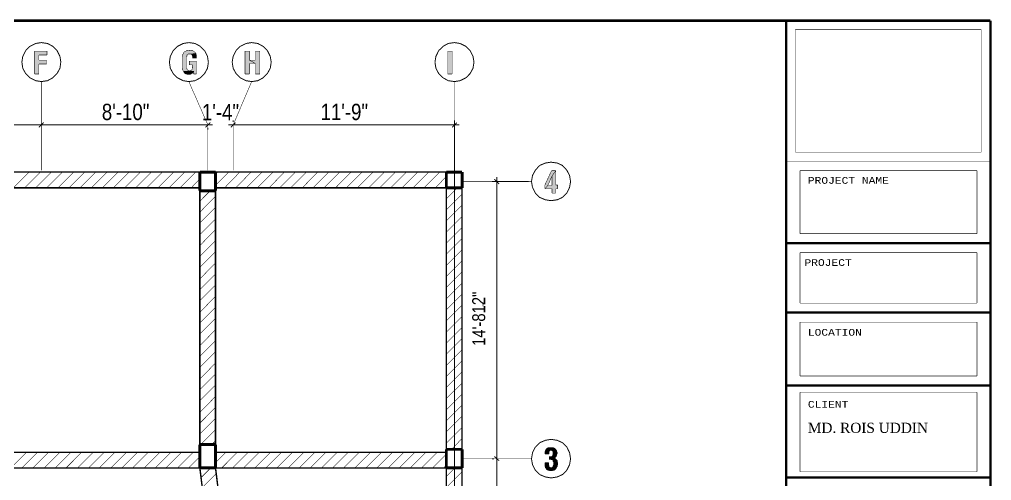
# Model space of a CAD drawing. Header units: millimetres. Extents: x 5 to 350, y 3 to 213.
# Drawn here: x 177.5 to 350.5, y 130.8 to 212.7 of the extents above; entities that cross this region are included whole.
import ezdxf

# ---------------------------------------------------------------- set-up
doc = ezdxf.new("R2010")
doc.units = ezdxf.units.MM
for name, color, linetype in [('H', 251, 'Continuous'), ('P', 255, 'Continuous'), ('T', 255, 'Continuous')]:
    doc.layers.add(name, color=color, linetype=linetype)
doc.styles.get("Standard").update_dxf_attribs({"font": 'arial.ttf'})

msp = doc.modelspace()

# ---------------------------------------------------------------- hatches: boundary and pattern name
at = {"layer": 'H', "linetype": 'Continuous'}
for points in [[(180.252, 203.024), (180.252, 207.098), (182.457, 207.098), (182.457, 206.41), (181.01, 206.41), (181.01, 205.493), (182.368, 205.493), (182.368, 204.805), (181.01, 204.805), (181.01, 203.024), (180.252, 203.024)], [(206.675, 203.535), (206.675, 203.623), (206.587, 203.712), (206.587, 203.958), (206.498, 204.047), (206.498, 206.163), (206.587, 206.34), (206.587, 206.498), (206.675, 206.587), (206.675, 206.675), (206.763, 206.763), (206.763, 206.834), (206.922, 207.01), (207.01, 207.01), (207.098, 207.098), (207.186, 207.098), (207.257, 207.186), (207.61, 207.186), (207.768, 207.257), (207.945, 207.186), (208.368, 207.186), (208.456, 207.098), (208.527, 207.098), (208.703, 206.922), (208.792, 206.922), (208.792, 206.834), (208.95, 206.675), (207.857, 206.587), (207.522, 206.587), (207.345, 206.41), (207.345, 206.163), (207.257, 206.163), (207.257, 204.047), (207.345, 203.958), (207.345, 203.87), (207.433, 203.8), (207.433, 203.712), (207.522, 203.623), (207.768, 203.623), (207.768, 203.535), (206.675, 203.535)], [(208.368, 205.828), (208.368, 206.163), (208.28, 206.252), (208.28, 206.41), (208.192, 206.41), (208.192, 206.498), (208.104, 206.587), (207.857, 206.587), (208.95, 206.675), (208.95, 206.498), (209.038, 206.41), (209.038, 205.828), (208.368, 205.828)], [(217.682, 203.024), (217.682, 207.098), (218.44, 207.098), (218.44, 205.493), (219.534, 204.893), (218.44, 204.893), (218.44, 203.024), (217.682, 203.024)], [(219.534, 203.024), (219.534, 204.893), (218.44, 205.493), (219.534, 205.493), (219.534, 207.098), (220.31, 207.098), (220.31, 203.024), (219.534, 203.024)], [(253.753, 203.024), (253.753, 207.098), (254.512, 207.098), (254.512, 203.024), (253.753, 203.024)], [(208.527, 203.024), (208.527, 203.535), (207.768, 203.535), (207.857, 203.623), (208.104, 203.623), (208.192, 203.712), (208.192, 203.8), (208.28, 203.87), (208.28, 204.135), (208.368, 204.223), (208.368, 204.646), (207.768, 204.646), (207.768, 205.317), (209.038, 205.317), (209.038, 203.024), (208.527, 203.024)], [(207.433, 202.953), (207.257, 203.024), (207.098, 203.024), (206.922, 203.2), (206.834, 203.2), (206.834, 203.288), (206.763, 203.376), (206.763, 203.447), (206.675, 203.535), (208.527, 203.535), (208.456, 203.376), (208.368, 203.288), (208.368, 203.2), (208.28, 203.112), (208.192, 203.112), (208.104, 203.024), (208.033, 203.024), (207.945, 202.953), (207.433, 202.953)], [(271.022, 182.633), (271.022, 183.303), (272.203, 185.843), (272.962, 185.843), (272.292, 184.908), (271.533, 183.215), (271.022, 182.633)], [(272.292, 181.857), (272.292, 182.633), (271.022, 182.633), (271.533, 183.215), (272.292, 183.215), (272.292, 184.908), (272.962, 185.843), (272.962, 183.303), (273.297, 183.303), (273.297, 182.633), (272.962, 182.633), (272.962, 181.857), (272.292, 181.857)], [(271.78, 134.532), (271.78, 135.043), (272.203, 135.043), (272.38, 135.22), (272.38, 135.29), (272.45, 135.378), (272.45, 135.89), (272.38, 135.978), (272.38, 136.066), (272.292, 136.066), (272.203, 136.137), (271.11, 136.137), (271.18, 136.225), (271.18, 136.313), (271.445, 136.56), (271.533, 136.56), (271.604, 136.648), (272.538, 136.648), (272.627, 136.56), (272.715, 136.56), (273.05, 136.225), (273.05, 136.137), (273.138, 136.066), (273.138, 135.89), (273.226, 135.802), (273.226, 135.555), (273.138, 135.378), (273.138, 135.22), (273.05, 135.132), (273.05, 135.043), (272.962, 134.955), (272.962, 134.867), (272.874, 134.867), (272.803, 134.796), (273.05, 134.532), (271.78, 134.532)], [(271.022, 135.467), (271.022, 135.89), (271.11, 135.978), (271.11, 136.137), (271.956, 136.137), (271.868, 136.066), (271.868, 135.978), (271.78, 135.978), (271.78, 135.467), (271.022, 135.467)], [(271.868, 132.503), (271.78, 132.592), (271.533, 132.592), (271.445, 132.68), (271.357, 132.68), (271.268, 132.75), (271.268, 132.838), (271.11, 133.015), (271.11, 133.174), (271.022, 133.262), (271.022, 133.95), (271.692, 133.95), (271.692, 133.526), (271.78, 133.438), (271.78, 133.262), (271.956, 133.103), (273.138, 133.103), (273.05, 133.015), (273.05, 132.927), (272.874, 132.75), (272.874, 132.68), (272.803, 132.68), (272.715, 132.592), (272.45, 132.592), (272.38, 132.503), (271.868, 132.503)], [(272.292, 133.103), (272.45, 133.262), (272.45, 133.438), (272.538, 133.526), (272.538, 134.108), (272.45, 134.197), (272.45, 134.373), (272.38, 134.373), (272.38, 134.444), (272.203, 134.444), (272.027, 134.532), (273.05, 134.532), (273.226, 134.373), (273.226, 134.108), (273.297, 134.02), (273.297, 133.597), (273.226, 133.438), (273.226, 133.262), (273.138, 133.174), (273.138, 133.103), (272.292, 133.103)]]:
    msp.add_hatch(color=256, dxfattribs=at).paths.add_polyline_path(points)

# ---------------------------------------------------------------- linework, layer by layer
at = {"layer": 'P'}
for points, const_width in [([(5.256, 212.513), (350.273, 212.513)], 0.423), ([(5.256, 212.513), (350.273, 212.513)], 0.423), ([(313.937, 3.14), (313.937, 212.513)], 0.423), ([(313.937, 212.513), (350.273, 212.513)], 0.423), ([(313.937, 3.14), (313.937, 212.513)], 0.423), ([(313.937, 212.513), (350.273, 212.513)], 0.423), ([(350.273, 212.513), (350.273, 3.14)], 0.423), ([(350.273, 212.513), (350.273, 3.14)], 0.423), ([(350.273, 212.513), (350.273, 3.14)], 0.423), ([(350.273, 212.513), (350.273, 3.14)], 0.423), ([(313.937, 187.537), (313.937, 212.513)], 0.085), ([(313.937, 212.513), (350.273, 212.513)], 0.085), ([(313.937, 187.537), (313.937, 212.513)], 0.085), ([(313.937, 212.513), (350.273, 212.513)], 0.085), ([(313.937, 187.537), (313.937, 212.513)], 0.085), ([(313.937, 212.513), (350.273, 212.513)], 0.085), ([(313.937, 187.537), (313.937, 212.513)], 0.085), ([(313.937, 212.513), (350.273, 212.513)], 0.085), ([(350.273, 212.513), (350.273, 187.537)], 0.085), ([(350.273, 212.513), (350.273, 187.537)], 0.085), ([(350.273, 212.513), (350.273, 187.537)], 0.085), ([(350.273, 212.513), (350.273, 187.537)], 0.085), ([(315.56, 189.142), (315.56, 210.908)], 0.085), ([(315.56, 210.908), (348.65, 210.908)], 0.085), ([(348.65, 210.908), (348.65, 189.142)], 0.085), ([(179.405, 207.945), (178.647, 207.186)], 0.169), ([(180.428, 208.456), (179.405, 207.945)], 0.169), ([(181.434, 208.615), (180.428, 208.456)], 0.169), ([(182.545, 208.456), (181.434, 208.615)], 0.169), ([(183.48, 207.945), (182.545, 208.456)], 0.169), ([(184.238, 207.186), (183.48, 207.945)], 0.169), ([(205.652, 207.945), (204.893, 207.186)], 0.169), ([(206.675, 208.456), (205.652, 207.945)], 0.169), ([(207.68, 208.615), (206.675, 208.456)], 0.169), ([(208.792, 208.456), (207.68, 208.615)], 0.169), ([(209.726, 207.945), (208.792, 208.456)], 0.169), ([(210.485, 207.186), (209.726, 207.945)], 0.169), ([(216.835, 207.945), (216.076, 207.186)], 0.169), ([(217.84, 208.456), (216.835, 207.945)], 0.169), ([(218.863, 208.615), (217.84, 208.456)], 0.169), ([(219.957, 208.456), (218.863, 208.615)], 0.169), ([(220.892, 207.945), (219.957, 208.456)], 0.169), ([(221.65, 207.186), (220.892, 207.945)], 0.169), ([(252.906, 207.945), (252.13, 207.186)], 0.169), ([(253.824, 208.456), (252.906, 207.945)], 0.169), ([(254.935, 208.615), (253.824, 208.456)], 0.169), ([(255.94, 208.456), (254.935, 208.615)], 0.169), ([(256.963, 207.945), (255.94, 208.456)], 0.169), ([(257.722, 207.186), (256.963, 207.945)], 0.169), ([(178.135, 206.163), (177.976, 205.14)], 0.169), ([(178.647, 207.186), (178.135, 206.163)], 0.169), ([(182.457, 207.098), (180.252, 207.098)], 0.085), ([(180.252, 207.098), (180.252, 203.024)], 0.085), ([(181.01, 205.493), (181.01, 206.41)], 0.085), ([(181.01, 206.41), (182.457, 206.41)], 0.085), ([(182.457, 206.41), (182.457, 207.098)], 0.085), ([(184.75, 206.163), (184.238, 207.186)], 0.169), ([(184.908, 205.14), (184.75, 206.163)], 0.169), ([(204.382, 206.163), (204.223, 205.14)], 0.169), ([(204.893, 207.186), (204.382, 206.163)], 0.169), ([(206.587, 206.34), (206.498, 206.163)], 0.085), ([(206.498, 206.163), (206.498, 206.075)], 0.085), ([(206.498, 206.075), (206.498, 205.987)], 0.085), ([(206.498, 205.987), (206.498, 205.916)], 0.085), ([(206.498, 205.916), (206.498, 205.828)], 0.085), ([(206.498, 205.828), (206.498, 205.74)], 0.085), ([(206.675, 206.587), (206.587, 206.498)], 0.085), ([(206.587, 206.498), (206.587, 206.41)], 0.085), ([(206.587, 206.41), (206.587, 206.34)], 0.085), ([(206.763, 206.763), (206.675, 206.675)], 0.085), ([(206.675, 206.675), (206.675, 206.587)], 0.085), ([(206.834, 206.922), (206.763, 206.834)], 0.085), ([(206.763, 206.834), (206.763, 206.763)], 0.085), ([(206.922, 207.01), (206.834, 206.922)], 0.085), ([(207.01, 207.01), (206.922, 207.01)], 0.085), ([(207.098, 207.098), (207.01, 207.01)], 0.085), ([(207.186, 207.098), (207.098, 207.098)], 0.085), ([(207.257, 207.186), (207.186, 207.098)], 0.085), ([(207.345, 207.186), (207.257, 207.186)], 0.085), ([(207.257, 206.075), (207.257, 206.163)], 0.085), ([(207.257, 206.163), (207.345, 206.163)], 0.085), ([(207.257, 205.916), (207.257, 206.075)], 0.085), ([(207.257, 205.828), (207.257, 205.916)], 0.085), ([(207.257, 205.74), (207.257, 205.828)], 0.085), ([(207.433, 207.186), (207.345, 207.186)], 0.085), ([(207.345, 206.41), (207.433, 206.498)], 0.085), ([(207.345, 206.34), (207.345, 206.41)], 0.085), ([(207.345, 206.252), (207.345, 206.34)], 0.085), ([(207.345, 206.163), (207.345, 206.252)], 0.085), ([(207.522, 207.186), (207.433, 207.186)], 0.085), ([(207.433, 206.498), (207.522, 206.587)], 0.085), ([(207.61, 207.186), (207.522, 207.186)], 0.085), ([(207.522, 206.587), (207.61, 206.587)], 0.085), ([(207.768, 207.257), (207.61, 207.186)], 0.085), ([(207.61, 206.587), (207.68, 206.587)], 0.085), ([(207.68, 206.587), (207.857, 206.587)], 0.085), ([(207.945, 207.186), (207.768, 207.257)], 0.085), ([(208.95, 206.675), (207.857, 206.587)], 0.085), ([(207.857, 206.587), (208.95, 206.675)], 0.085), ([(207.857, 206.587), (207.945, 206.587)], 0.085), ([(208.033, 207.186), (207.945, 207.186)], 0.085), ([(207.945, 206.587), (208.104, 206.587)], 0.085), ([(208.192, 207.186), (208.033, 207.186)], 0.085), ([(208.104, 206.587), (208.192, 206.498)], 0.085), ([(208.28, 207.186), (208.192, 207.186)], 0.085), ([(208.192, 206.498), (208.192, 206.41)], 0.085), ([(208.192, 206.41), (208.28, 206.41)], 0.085), ([(208.368, 207.186), (208.28, 207.186)], 0.085), ([(208.28, 206.41), (208.28, 206.34)], 0.085), ([(208.28, 206.34), (208.28, 206.252)], 0.085), ([(208.28, 206.252), (208.368, 206.163)], 0.085), ([(208.456, 207.098), (208.368, 207.186)], 0.085), ([(208.368, 206.163), (208.368, 205.987)], 0.085), ([(208.368, 205.987), (208.368, 205.916)], 0.085), ([(208.368, 205.916), (208.368, 205.828)], 0.085), ([(208.368, 205.828), (209.038, 205.828)], 0.085), ([(208.527, 207.098), (208.456, 207.098)], 0.085), ([(208.615, 207.01), (208.527, 207.098)], 0.085), ([(208.703, 206.922), (208.615, 207.01)], 0.085), ([(208.792, 206.922), (208.703, 206.922)], 0.085), ([(208.792, 206.834), (208.792, 206.922)], 0.085), ([(208.88, 206.763), (208.792, 206.834)], 0.085), ([(208.95, 206.675), (208.88, 206.763)], 0.085), ([(208.95, 206.587), (208.95, 206.675)], 0.085), ([(208.95, 206.498), (208.95, 206.587)], 0.085), ([(209.038, 206.41), (208.95, 206.498)], 0.085), ([(209.038, 206.34), (209.038, 206.41)], 0.085), ([(209.038, 206.163), (209.038, 206.34)], 0.085), ([(209.038, 206.075), (209.038, 206.163)], 0.085), ([(209.038, 205.916), (209.038, 206.075)], 0.085), ([(209.038, 205.828), (209.038, 205.916)], 0.085), ([(210.996, 206.163), (210.485, 207.186)], 0.169), ([(211.155, 205.14), (210.996, 206.163)], 0.169), ([(215.565, 206.163), (215.388, 205.14)], 0.169), ([(216.076, 207.186), (215.565, 206.163)], 0.169), ([(218.44, 207.098), (217.682, 207.098)], 0.085), ([(217.682, 207.098), (217.682, 203.024)], 0.085), ([(218.44, 205.493), (218.44, 207.098)], 0.085), ([(220.31, 207.098), (219.534, 207.098)], 0.085), ([(219.534, 207.098), (219.534, 205.493)], 0.085), ([(220.31, 203.024), (220.31, 207.098)], 0.085), ([(222.162, 206.163), (221.65, 207.186)], 0.169), ([(222.338, 205.14), (222.162, 206.163)], 0.169), ([(251.636, 206.163), (251.46, 205.14)], 0.169), ([(252.13, 207.186), (251.636, 206.163)], 0.169), ([(253.753, 203.024), (253.753, 207.098)], 0.085), ([(253.753, 207.098), (254.512, 207.098)], 0.085), ([(254.512, 207.098), (254.512, 203.024)], 0.085), ([(258.233, 206.163), (257.722, 207.186)], 0.169), ([(258.41, 205.14), (258.233, 206.163)], 0.169), ([(177.976, 205.14), (178.135, 204.047)], 0.169), ([(178.135, 204.047), (178.647, 203.112)], 0.169), ([(182.368, 205.493), (181.01, 205.493)], 0.085), ([(181.01, 203.024), (181.01, 204.805)], 0.085), ([(181.01, 204.805), (182.368, 204.805)], 0.085), ([(182.368, 204.805), (182.368, 205.493)], 0.085), ([(184.238, 203.112), (184.75, 204.047)], 0.169), ([(184.75, 204.047), (184.908, 205.14)], 0.169), ([(184.908, 205.14), (184.908, 205.14)], 0.169), ([(204.223, 205.14), (204.382, 204.047)], 0.169), ([(204.382, 204.047), (204.893, 203.112)], 0.169), ([(206.498, 205.74), (206.498, 205.564)], 0.085), ([(206.498, 205.564), (206.498, 205.493)], 0.085), ([(206.498, 205.493), (206.498, 205.317)], 0.085), ([(206.498, 205.317), (206.498, 205.228)], 0.085), ([(206.498, 205.228), (206.498, 205.07)], 0.085), ([(206.498, 205.07), (206.498, 204.893)], 0.085), ([(206.498, 204.893), (206.498, 204.805)], 0.085), ([(206.498, 204.805), (206.498, 204.646)], 0.085), ([(206.498, 204.646), (206.498, 204.558)], 0.085), ([(206.498, 204.558), (206.498, 204.382)], 0.085), ([(206.498, 204.382), (206.498, 204.294)], 0.085), ([(206.498, 204.294), (206.498, 204.223)], 0.085), ([(206.498, 204.223), (206.498, 204.047)], 0.085), ([(206.498, 204.047), (206.587, 203.958)], 0.085), ([(207.257, 205.564), (207.257, 205.74)], 0.085), ([(207.257, 205.493), (207.257, 205.564)], 0.085), ([(207.257, 205.317), (207.257, 205.493)], 0.085), ([(207.257, 205.14), (207.257, 205.317)], 0.085), ([(207.257, 205.07), (207.257, 205.14)], 0.085), ([(207.257, 204.893), (207.257, 205.07)], 0.085), ([(207.257, 204.717), (207.257, 204.893)], 0.085), ([(207.257, 204.558), (207.257, 204.717)], 0.085), ([(207.257, 204.47), (207.257, 204.558)], 0.085), ([(207.257, 204.382), (207.257, 204.47)], 0.085), ([(207.257, 204.223), (207.257, 204.382)], 0.085), ([(207.257, 204.135), (207.257, 204.223)], 0.085), ([(207.257, 204.047), (207.257, 204.135)], 0.085), ([(207.345, 203.958), (207.257, 204.047)], 0.085), ([(209.038, 205.317), (207.768, 205.317)], 0.085), ([(207.768, 205.317), (207.768, 204.646)], 0.085), ([(207.768, 204.646), (208.368, 204.646)], 0.085), ([(208.368, 204.223), (208.28, 204.135)], 0.085), ([(208.28, 204.135), (208.28, 204.047)], 0.085), ([(208.28, 204.047), (208.28, 203.958)], 0.085), ([(208.368, 204.646), (208.368, 204.47)], 0.085), ([(208.368, 204.47), (208.368, 204.382)], 0.085), ([(208.368, 204.382), (208.368, 204.223)], 0.085), ([(209.038, 203.024), (209.038, 205.317)], 0.085), ([(210.485, 203.112), (210.996, 204.047)], 0.169), ([(210.996, 204.047), (211.155, 205.14)], 0.169), ([(211.155, 205.14), (211.155, 205.14)], 0.169), ([(215.388, 205.14), (215.565, 204.047)], 0.169), ([(215.565, 204.047), (216.076, 203.112)], 0.169), ([(219.534, 205.493), (218.44, 205.493)], 0.085), ([(218.44, 205.493), (219.534, 204.893)], 0.085), ([(219.534, 204.893), (218.44, 205.493)], 0.085), ([(218.44, 203.024), (218.44, 204.893)], 0.085), ([(218.44, 204.893), (219.534, 204.893)], 0.085), ([(219.534, 204.893), (219.534, 203.024)], 0.085), ([(221.65, 203.112), (222.162, 204.047)], 0.169), ([(222.162, 204.047), (222.338, 205.14)], 0.169), ([(222.338, 205.14), (222.338, 205.14)], 0.169), ([(251.46, 205.14), (251.636, 204.047)], 0.169), ([(251.636, 204.047), (252.13, 203.112)], 0.169), ([(257.722, 203.112), (258.233, 204.047)], 0.169), ([(258.233, 204.047), (258.41, 205.14)], 0.169), ([(258.41, 205.14), (258.41, 205.14)], 0.169), ([(178.647, 203.112), (179.405, 202.353)], 0.169), ([(179.405, 202.353), (180.428, 201.842)], 0.169), ([(180.252, 203.024), (181.01, 203.024)], 0.085), ([(182.545, 201.842), (183.48, 202.353)], 0.169), ([(183.48, 202.353), (184.238, 203.112)], 0.169), ([(204.893, 203.112), (205.652, 202.353)], 0.169), ([(205.652, 202.353), (206.675, 201.842)], 0.169), ([(206.587, 203.958), (206.587, 203.87)], 0.085), ([(206.587, 203.87), (206.587, 203.8)], 0.085), ([(206.587, 203.8), (206.587, 203.712)], 0.085), ([(206.587, 203.712), (206.675, 203.623)], 0.085), ([(206.675, 203.623), (206.675, 203.535)], 0.085), ([(206.675, 203.535), (206.763, 203.447)], 0.085), ([(208.527, 203.535), (206.675, 203.535)], 0.085), ([(207.768, 203.535), (206.675, 203.535)], 0.085), ([(206.675, 203.535), (208.527, 203.535)], 0.085), ([(206.675, 203.535), (207.768, 203.535)], 0.085), ([(206.763, 203.447), (206.763, 203.376)], 0.085), ([(206.763, 203.376), (206.834, 203.288)], 0.085), ([(206.834, 203.288), (206.834, 203.2)], 0.085), ([(206.834, 203.2), (206.922, 203.2)], 0.085), ([(206.922, 203.2), (207.01, 203.112)], 0.085), ([(207.01, 203.112), (207.098, 203.024)], 0.085), ([(207.098, 203.024), (207.186, 203.024)], 0.085), ([(207.186, 203.024), (207.257, 203.024)], 0.085), ([(207.257, 203.024), (207.433, 202.953)], 0.085), ([(207.345, 203.87), (207.345, 203.958)], 0.085), ([(207.433, 203.8), (207.345, 203.87)], 0.085), ([(207.433, 203.712), (207.433, 203.8)], 0.085), ([(207.522, 203.623), (207.433, 203.712)], 0.085), ([(207.433, 202.953), (207.522, 202.953)], 0.085), ([(207.61, 203.623), (207.522, 203.623)], 0.085), ([(207.522, 202.953), (207.61, 202.953)], 0.085), ([(207.768, 203.623), (207.61, 203.623)], 0.085), ([(207.61, 202.953), (207.68, 202.953)], 0.085), ([(207.68, 202.953), (207.768, 202.953)], 0.085), ([(207.857, 203.623), (207.768, 203.535)], 0.085), ([(207.768, 203.535), (207.768, 203.623)], 0.085), ([(207.768, 202.953), (207.945, 202.953)], 0.085), ([(208.033, 203.623), (207.857, 203.623)], 0.085), ([(207.945, 202.953), (208.033, 203.024)], 0.085), ([(208.104, 203.623), (208.033, 203.623)], 0.085), ([(208.033, 203.024), (208.104, 203.024)], 0.085), ([(208.192, 203.712), (208.104, 203.623)], 0.085), ([(208.104, 203.024), (208.192, 203.112)], 0.085), ([(208.28, 203.87), (208.192, 203.8)], 0.085), ([(208.192, 203.8), (208.192, 203.712)], 0.085), ([(208.192, 203.112), (208.28, 203.112)], 0.085), ([(208.28, 203.958), (208.28, 203.87)], 0.085), ([(208.28, 203.112), (208.368, 203.2)], 0.085), ([(208.368, 203.288), (208.456, 203.376)], 0.085), ([(208.368, 203.2), (208.368, 203.288)], 0.085), ([(208.456, 203.376), (208.527, 203.535)], 0.085), ([(208.527, 203.535), (208.527, 203.024)], 0.085), ([(208.527, 203.024), (209.038, 203.024)], 0.085), ([(208.792, 201.842), (209.726, 202.353)], 0.169), ([(209.726, 202.353), (210.485, 203.112)], 0.169), ([(216.076, 203.112), (216.835, 202.353)], 0.169), ([(216.835, 202.353), (217.84, 201.842)], 0.169), ([(217.682, 203.024), (218.44, 203.024)], 0.085), ([(219.534, 203.024), (220.31, 203.024)], 0.085), ([(219.957, 201.842), (220.892, 202.353)], 0.169), ([(220.892, 202.353), (221.65, 203.112)], 0.169), ([(252.13, 203.112), (252.906, 202.353)], 0.169), ([(252.906, 202.353), (253.824, 201.842)], 0.169), ([(254.512, 203.024), (253.753, 203.024)], 0.085), ([(253.753, 203.024), (253.753, 203.024)], 0.085), ([(255.94, 201.842), (256.963, 202.353)], 0.169), ([(256.963, 202.353), (257.722, 203.112)], 0.169), ([(180.428, 201.842), (181.434, 201.683)], 0.169), ([(181.434, 201.683), (182.545, 201.842)], 0.169), ([(181.434, 201.083), (181.434, 193.128)], 0.169), ([(181.434, 201.083), (181.434, 193.128)], 0.169), ([(181.434, 185.932), (181.434, 201.683)], 0.085), ([(206.675, 201.842), (207.68, 201.683)], 0.169), ([(207.68, 201.683), (208.792, 201.842)], 0.169), ([(211.067, 193.975), (207.68, 201.683)], 0.085), ([(215.565, 193.975), (218.863, 201.683)], 0.085), ([(217.84, 201.842), (218.863, 201.683)], 0.169), ([(218.863, 201.683), (219.957, 201.842)], 0.169), ([(253.824, 201.842), (254.935, 201.683)], 0.169), ([(254.935, 201.683), (255.94, 201.842)], 0.169), ([(254.935, 185.932), (254.935, 201.683)], 0.085), ([(165.012, 193.975), (182.28, 193.975)], 0.169), ([(180.587, 193.975), (211.914, 193.975)], 0.169), ([(181.01, 193.552), (181.857, 194.398)], 0.169), ([(181.857, 194.398), (181.01, 193.552)], 0.169), ([(211.067, 193.975), (210.22, 193.975)], 0.169), ([(210.644, 193.552), (211.49, 194.398)], 0.169), ([(210.644, 193.552), (211.49, 194.398)], 0.169), ([(211.067, 185.932), (211.067, 193.975)], 0.085), ([(214.718, 193.975), (255.782, 193.975)], 0.169), ([(215.988, 194.398), (215.142, 193.552)], 0.169), ([(215.988, 194.398), (215.142, 193.552)], 0.169), ([(215.565, 194.486), (215.565, 194.822)], 0.169), ([(215.565, 194.486), (215.565, 194.822)], 0.169), ([(215.565, 193.975), (216.412, 193.975)], 0.169), ([(215.565, 185.932), (215.565, 193.975)], 0.085), ([(254.512, 193.552), (255.358, 194.398)], 0.169), ([(254.935, 50.8), (254.935, 194.822)], 0.169), ([(211.067, 193.463), (211.067, 193.128)], 0.169), ([(211.067, 193.463), (211.067, 193.128)], 0.169), ([(348.65, 189.142), (315.56, 189.142)], 0.085), ([(348.65, 189.142), (348.65, 189.142)], 0.085), ([(270.087, 186.778), (269.328, 185.932)], 0.169), ([(271.11, 187.202), (270.087, 186.778)], 0.169), ([(272.115, 187.36), (271.11, 187.202)], 0.169), ([(273.226, 187.202), (272.115, 187.36)], 0.169), ([(274.144, 186.778), (273.226, 187.202)], 0.169), ([(274.92, 185.932), (274.144, 186.778)], 0.169), ([(350.273, 187.537), (313.937, 187.537)], 0.085), ([(350.273, 187.537), (313.937, 187.537)], 0.085), ([(350.273, 187.537), (313.937, 187.537)], 0.085), ([(347.892, 187.537), (316.406, 187.537)], 0.085), ([(167.217, 185.596), (209.638, 185.596)], 0.254), ([(176.442, 182.792), (179.246, 185.596)], 0.085), ([(178.47, 182.792), (181.275, 185.596)], 0.085), ([(180.428, 182.792), (183.215, 185.596)], 0.085), ([(182.368, 182.792), (185.173, 185.596)], 0.085), ([(184.397, 182.792), (187.202, 185.596)], 0.085), ([(186.355, 182.792), (189.142, 185.596)], 0.085), ([(188.295, 182.792), (191.1, 185.596)], 0.085), ([(190.324, 182.792), (193.128, 185.596)], 0.085), ([(192.282, 182.792), (195.068, 185.596)], 0.085), ([(194.222, 182.792), (197.026, 185.596)], 0.085), ([(196.25, 182.792), (199.055, 185.596)], 0.085), ([(198.208, 182.792), (200.995, 185.596)], 0.085), ([(200.148, 182.792), (202.953, 185.596)], 0.085), ([(202.177, 182.792), (204.982, 185.596)], 0.085), ([(204.135, 182.792), (206.922, 185.596)], 0.085), ([(206.075, 182.792), (208.88, 185.596)], 0.085), ([(209.638, 185.596), (212.425, 185.596)], 0.508), ([(209.638, 182.28), (209.638, 185.596)], 0.508), ([(209.638, 185.596), (209.638, 185.596)], 0.508), ([(212.425, 185.596), (212.425, 182.28)], 0.508), ([(212.425, 185.596), (253.488, 185.596)], 0.254), ([(212.425, 185.244), (212.848, 185.596)], 0.085), ([(212.425, 183.215), (214.806, 185.596)], 0.085), ([(214.03, 182.792), (216.747, 185.596)], 0.085), ([(215.988, 182.792), (218.775, 185.596)], 0.085), ([(217.928, 182.792), (220.733, 185.596)], 0.085), ([(219.886, 182.792), (222.673, 185.596)], 0.085), ([(221.915, 182.792), (224.702, 185.596)], 0.085), ([(223.855, 182.792), (226.66, 185.596)], 0.085), ([(225.813, 182.792), (228.6, 185.596)], 0.085), ([(227.842, 182.792), (230.628, 185.596)], 0.085), ([(229.782, 182.792), (232.586, 185.596)], 0.085), ([(231.74, 182.792), (234.527, 185.596)], 0.085), ([(233.768, 182.792), (236.555, 185.596)], 0.085), ([(235.708, 182.792), (238.513, 185.596)], 0.085), ([(237.666, 182.792), (240.453, 185.596)], 0.085), ([(239.695, 182.792), (242.482, 185.596)], 0.085), ([(241.635, 182.792), (244.44, 185.596)], 0.085), ([(243.593, 182.792), (246.38, 185.596)], 0.085), ([(245.622, 182.792), (248.408, 185.596)], 0.085), ([(247.562, 182.792), (250.366, 185.596)], 0.085), ([(249.52, 182.792), (252.307, 185.596)], 0.085), ([(253.488, 185.596), (256.293, 185.596)], 0.508), ([(253.488, 182.792), (253.488, 185.596)], 0.508), ([(253.488, 185.596), (253.488, 185.596)], 0.508), ([(256.293, 185.596), (256.293, 182.792)], 0.508), ([(268.817, 184.997), (268.64, 183.903)], 0.169), ([(269.328, 185.932), (268.817, 184.997)], 0.169), ([(272.203, 185.843), (271.022, 183.303)], 0.085), ([(272.962, 185.843), (272.203, 185.843)], 0.085), ([(272.292, 184.908), (272.962, 185.843)], 0.085), ([(272.962, 185.843), (272.292, 184.908)], 0.085), ([(272.962, 183.303), (272.962, 185.843)], 0.085), ([(275.414, 184.997), (274.92, 185.932)], 0.169), ([(275.59, 183.903), (275.414, 184.997)], 0.169), ([(313.937, 3.14), (313.937, 185.085)], 0.085), ([(313.937, 3.14), (313.937, 185.085)], 0.085), ([(316.406, 174.66), (316.406, 185.843)], 0.085), ([(316.406, 174.66), (316.406, 185.843)], 0.085), ([(316.406, 185.843), (347.892, 185.843)], 0.085), ([(347.892, 185.843), (347.892, 174.66)], 0.085), ([(347.892, 185.843), (347.892, 174.66)], 0.085), ([(347.892, 185.843), (347.892, 185.843)], 0.085), ([(350.273, 185.085), (350.273, 3.14)], 0.085), ([(350.273, 185.085), (350.273, 3.14)], 0.085), ([(208.104, 182.792), (209.638, 184.397)], 0.085), ([(251.548, 182.792), (253.488, 184.82)], 0.085), ([(256.293, 183.903), (268.64, 183.903)], 0.085), ([(268.146, 183.903), (261.62, 183.903)], 0.169), ([(262.89, 183.48), (262.043, 184.326)], 0.169), ([(262.467, 133.862), (262.467, 184.75)], 0.169), ([(268.64, 183.903), (268.817, 182.88)], 0.169), ([(271.022, 183.303), (271.022, 182.633)], 0.085), ([(271.533, 183.215), (272.292, 184.908)], 0.085), ([(272.292, 184.908), (272.292, 183.215)], 0.085), ([(273.297, 183.303), (272.962, 183.303)], 0.085), ([(273.297, 182.633), (273.297, 183.303)], 0.085), ([(275.414, 182.88), (275.59, 183.903)], 0.169), ([(275.59, 183.903), (275.59, 183.903)], 0.169), ([(167.217, 182.792), (209.638, 182.792)], 0.254), ([(212.425, 182.28), (209.638, 182.28)], 0.508), ([(209.638, 182.28), (209.638, 137.16)], 0.254), ([(209.638, 180.428), (211.49, 182.28)], 0.085), ([(212.425, 182.792), (253.488, 182.792)], 0.254), ([(212.425, 182.28), (212.425, 137.16)], 0.254), ([(256.293, 182.792), (253.488, 182.792)], 0.508), ([(253.488, 182.792), (253.488, 136.313)], 0.254), ([(253.488, 182.792), (253.488, 182.88)], 0.085), ([(253.488, 180.852), (255.446, 182.792)], 0.085), ([(253.488, 178.894), (256.293, 181.698)], 0.085), ([(256.293, 182.792), (256.293, 136.313)], 0.254), ([(268.817, 182.88), (269.328, 181.857)], 0.169), ([(269.328, 181.857), (270.087, 181.098)], 0.169), ([(271.022, 182.633), (271.533, 183.215)], 0.085), ([(271.533, 183.215), (271.022, 182.633)], 0.085), ([(271.022, 182.633), (272.292, 182.633)], 0.085), ([(272.292, 183.215), (271.533, 183.215)], 0.085), ([(272.292, 182.633), (272.292, 181.857)], 0.085), ([(272.292, 181.857), (272.962, 181.857)], 0.085), ([(272.962, 181.857), (272.962, 182.633)], 0.085), ([(272.962, 182.633), (273.297, 182.633)], 0.085), ([(274.144, 181.098), (274.92, 181.857)], 0.169), ([(274.92, 181.857), (275.414, 182.88)], 0.169), ([(209.638, 178.47), (212.425, 181.275)], 0.085), ([(270.087, 181.098), (271.11, 180.675)], 0.169), ([(271.11, 180.675), (272.115, 180.516)], 0.169), ([(272.115, 180.516), (273.226, 180.675)], 0.169), ([(273.226, 180.675), (274.144, 181.098)], 0.169), ([(209.638, 176.53), (212.425, 179.317)], 0.085), ([(253.488, 176.953), (256.293, 179.74)], 0.085), ([(209.638, 174.502), (212.425, 177.288)], 0.085), ([(253.488, 174.925), (256.293, 177.712)], 0.085), ([(209.638, 172.544), (212.425, 175.348)], 0.085), ([(253.488, 172.967), (256.293, 175.772)], 0.085), ([(347.892, 174.66), (316.406, 174.66)], 0.085), ([(347.892, 174.66), (316.406, 174.66)], 0.085), ([(209.638, 170.603), (212.425, 173.39)], 0.085), ([(253.488, 171.027), (256.293, 173.814)], 0.085), ([(313.937, 172.967), (350.273, 172.967)], 0.423), ([(209.638, 168.663), (212.425, 171.45)], 0.085), ([(253.488, 168.998), (256.293, 171.785)], 0.085), ([(316.406, 162.313), (316.406, 171.274)], 0.085), ([(316.406, 162.313), (316.406, 171.274)], 0.085), ([(347.892, 171.274), (316.406, 171.274)], 0.085), ([(347.892, 171.274), (347.892, 162.313)], 0.085), ([(347.892, 171.274), (347.892, 162.313)], 0.085), ([(253.488, 167.04), (256.293, 169.845)], 0.085), ([(209.638, 166.617), (212.425, 169.422)], 0.085), ([(253.488, 165.1), (256.293, 167.887)], 0.085), ([(209.638, 164.677), (212.425, 167.464)], 0.085), ([(209.638, 162.736), (212.425, 165.523)], 0.085), ([(253.488, 163.072), (256.293, 165.858)], 0.085), ([(209.638, 160.69), (212.425, 163.495)], 0.085), ([(253.488, 161.114), (256.293, 163.918)], 0.085), ([(209.638, 158.75), (212.425, 161.537)], 0.085), ([(253.488, 159.173), (256.293, 161.96)], 0.085), ([(260.015, 161.713), (260.015, 162.472)], 0.169), ([(347.892, 162.313), (316.406, 162.313)], 0.085), ([(347.892, 162.313), (316.406, 162.313)], 0.085), ([(209.638, 156.81), (212.425, 159.597)], 0.085), ([(253.488, 157.145), (256.293, 159.932)], 0.085), ([(313.937, 160.62), (350.273, 160.62)], 0.423), ([(209.638, 154.764), (212.425, 157.568)], 0.085), ([(253.488, 155.187), (256.293, 157.992)], 0.085), ([(316.406, 149.348), (316.406, 158.926)], 0.085), ([(316.406, 158.926), (347.892, 158.926)], 0.085), ([(316.406, 149.348), (316.406, 158.926)], 0.085), ([(347.892, 158.926), (347.892, 149.348)], 0.085), ([(347.892, 158.926), (347.892, 149.348)], 0.085), ([(209.638, 152.823), (212.425, 155.61)], 0.085), ([(253.488, 153.247), (256.293, 156.034)], 0.085), ([(253.488, 151.218), (256.293, 154.005)], 0.085), ([(209.638, 150.883), (212.425, 153.67)], 0.085), ([(209.638, 148.837), (212.425, 151.642)], 0.085), ([(253.488, 149.26), (256.293, 152.065)], 0.085), ([(209.638, 146.897), (212.425, 149.684)], 0.085), ([(253.488, 147.32), (256.293, 150.107)], 0.085), ([(316.406, 149.348), (347.892, 149.348)], 0.085), ([(347.892, 149.348), (316.406, 149.348)], 0.085), ([(209.638, 144.956), (212.425, 147.743)], 0.085), ([(253.488, 145.38), (256.293, 148.078)], 0.085), ([(313.937, 147.655), (350.273, 147.655)], 0.423), ([(209.638, 142.91), (212.425, 145.715)], 0.085), ([(253.488, 143.334), (256.293, 146.138)], 0.085), ([(316.406, 132.327), (316.406, 146.473)], 0.085), ([(316.406, 132.327), (316.406, 146.473)], 0.085), ([(316.406, 146.473), (347.892, 146.473)], 0.085), ([(347.892, 146.473), (347.892, 132.327)], 0.085), ([(347.892, 146.473), (347.892, 132.327)], 0.085), ([(209.638, 140.97), (212.425, 143.757)], 0.085), ([(253.488, 141.393), (256.293, 144.18)], 0.085), ([(209.638, 139.03), (212.425, 141.817)], 0.085), ([(253.488, 139.453), (256.293, 142.24)], 0.085), ([(253.488, 137.407), (256.293, 140.212)], 0.085), ([(209.797, 137.16), (212.425, 139.788)], 0.085), ([(209.638, 137.16), (212.425, 137.16)], 0.508), ([(209.638, 133.015), (209.638, 137.16)], 0.508), ([(209.638, 137.16), (209.638, 137.16)], 0.508), ([(211.755, 137.16), (212.425, 137.83)], 0.085), ([(212.425, 137.16), (212.425, 133.015)], 0.508), ([(254.423, 136.313), (256.293, 138.254)], 0.085), ([(269.328, 136.737), (268.817, 135.714)], 0.169), ([(270.087, 137.495), (269.328, 136.737)], 0.169), ([(271.11, 137.918), (270.087, 137.495)], 0.169), ([(272.115, 138.095), (271.11, 137.918)], 0.169), ([(271.604, 136.648), (271.533, 136.56)], 0.085), ([(271.692, 136.648), (271.604, 136.648)], 0.085), ([(271.868, 136.648), (271.692, 136.648)], 0.085), ([(271.956, 136.648), (271.868, 136.648)], 0.085), ([(272.027, 136.648), (271.956, 136.648)], 0.085), ([(272.115, 136.648), (272.027, 136.648)], 0.085), ([(273.226, 137.918), (272.115, 138.095)], 0.169), ([(272.292, 136.648), (272.115, 136.648)], 0.085), ([(272.38, 136.648), (272.292, 136.648)], 0.085), ([(272.45, 136.648), (272.38, 136.648)], 0.085), ([(272.538, 136.648), (272.45, 136.648)], 0.085), ([(272.627, 136.56), (272.538, 136.648)], 0.085), ([(274.144, 137.495), (273.226, 137.918)], 0.169), ([(274.92, 136.737), (274.144, 137.495)], 0.169), ([(275.414, 135.714), (274.92, 136.737)], 0.169), ([(167.217, 135.802), (209.638, 135.802)], 0.254), ([(176.018, 133.015), (178.823, 135.802)], 0.085), ([(177.976, 133.015), (180.763, 135.802)], 0.085), ([(179.917, 133.015), (182.704, 135.802)], 0.085), ([(181.945, 133.015), (184.75, 135.802)], 0.085), ([(183.903, 133.015), (186.69, 135.802)], 0.085), ([(185.843, 133.015), (188.63, 135.802)], 0.085), ([(187.872, 133.015), (190.676, 135.802)], 0.085), ([(189.83, 133.015), (192.617, 135.802)], 0.085), ([(191.77, 133.015), (194.557, 135.802)], 0.085), ([(193.798, 133.015), (196.603, 135.802)], 0.085), ([(195.756, 133.015), (198.543, 135.802)], 0.085), ([(197.697, 133.015), (200.484, 135.802)], 0.085), ([(199.725, 133.015), (202.53, 135.802)], 0.085), ([(201.683, 133.015), (204.47, 135.802)], 0.085), ([(203.623, 133.015), (206.41, 135.802)], 0.085), ([(205.652, 133.015), (208.456, 135.802)], 0.085), ([(207.61, 133.015), (209.638, 135.043)], 0.085), ([(212.425, 135.802), (253.488, 135.802)], 0.254), ([(212.425, 133.95), (214.295, 135.802)], 0.085), ([(213.536, 133.015), (216.323, 135.802)], 0.085), ([(215.477, 133.015), (218.264, 135.802)], 0.085), ([(217.417, 133.015), (220.222, 135.802)], 0.085), ([(219.463, 133.015), (222.25, 135.802)], 0.085), ([(221.403, 133.015), (224.19, 135.802)], 0.085), ([(223.344, 133.015), (226.148, 135.802)], 0.085), ([(225.39, 133.015), (228.177, 135.802)], 0.085), ([(227.33, 133.015), (230.117, 135.802)], 0.085), ([(229.27, 133.015), (232.075, 135.802)], 0.085), ([(231.316, 133.015), (234.103, 135.802)], 0.085), ([(233.257, 133.015), (236.044, 135.802)], 0.085), ([(235.197, 133.015), (238.002, 135.802)], 0.085), ([(237.243, 133.015), (240.03, 135.802)], 0.085), ([(239.183, 133.015), (241.97, 135.802)], 0.085), ([(241.124, 133.015), (243.928, 135.802)], 0.085), ([(243.17, 133.015), (245.957, 135.802)], 0.085), ([(245.11, 133.015), (247.897, 135.802)], 0.085), ([(247.05, 133.015), (249.855, 135.802)], 0.085), ([(249.096, 133.015), (251.883, 135.802)], 0.085), ([(251.037, 133.015), (253.488, 135.467)], 0.085), ([(253.488, 136.313), (256.293, 136.313)], 0.508), ([(253.488, 133.015), (253.488, 136.313)], 0.508), ([(253.488, 136.313), (253.488, 136.313)], 0.508), ([(256.293, 136.313), (256.293, 133.015)], 0.508), ([(262.89, 134.285), (262.043, 135.043)], 0.169), ([(262.043, 135.043), (262.89, 134.285)], 0.169), ([(262.467, 94.156), (262.467, 135.467)], 0.169), ([(268.817, 135.714), (268.64, 134.62)], 0.169), ([(271.11, 135.978), (271.022, 135.89)], 0.085), ([(271.022, 135.89), (271.022, 135.714)], 0.085), ([(271.022, 135.714), (271.022, 135.643)], 0.085), ([(271.022, 135.643), (271.022, 135.555)], 0.085), ([(271.022, 135.555), (271.022, 135.467)], 0.085), ([(271.022, 135.467), (271.78, 135.467)], 0.085), ([(271.18, 136.225), (271.11, 136.137)], 0.085), ([(271.11, 136.137), (271.11, 136.066)], 0.085), ([(272.115, 136.137), (271.11, 136.137)], 0.085), ([(271.11, 136.137), (272.115, 136.137)], 0.085), ([(271.11, 136.066), (271.11, 135.978)], 0.085), ([(271.268, 136.402), (271.18, 136.313)], 0.085), ([(271.18, 136.313), (271.18, 136.225)], 0.085), ([(271.357, 136.49), (271.268, 136.402)], 0.085), ([(271.445, 136.56), (271.357, 136.49)], 0.085), ([(271.533, 136.56), (271.445, 136.56)], 0.085), ([(271.78, 135.802), (271.78, 135.978)], 0.085), ([(271.78, 135.978), (271.868, 135.978)], 0.085), ([(271.78, 135.714), (271.78, 135.802)], 0.085), ([(271.78, 135.643), (271.78, 135.714)], 0.085), ([(271.78, 135.555), (271.78, 135.643)], 0.085), ([(271.78, 135.467), (271.78, 135.555)], 0.085), ([(271.956, 135.043), (271.78, 135.043)], 0.085), ([(271.78, 135.043), (271.78, 134.532)], 0.085), ([(271.868, 136.066), (271.956, 136.137)], 0.085), ([(271.868, 135.978), (271.868, 136.066)], 0.085), ([(271.956, 136.137), (272.115, 136.137)], 0.085), ([(272.027, 135.043), (271.956, 135.043)], 0.085), ([(272.203, 135.043), (272.027, 135.043)], 0.085), ([(272.115, 136.137), (272.203, 136.137)], 0.085), ([(272.203, 136.137), (272.292, 136.066)], 0.085), ([(272.292, 135.132), (272.203, 135.043)], 0.085), ([(272.292, 136.066), (272.38, 136.066)], 0.085), ([(272.38, 135.22), (272.292, 135.132)], 0.085), ([(272.38, 136.066), (272.38, 135.978)], 0.085), ([(272.38, 135.978), (272.45, 135.89)], 0.085), ([(272.45, 135.378), (272.38, 135.29)], 0.085), ([(272.38, 135.29), (272.38, 135.22)], 0.085), ([(272.45, 135.89), (272.45, 135.714)], 0.085), ([(272.45, 135.714), (272.45, 135.643)], 0.085), ([(272.45, 135.643), (272.45, 135.555)], 0.085), ([(272.45, 135.555), (272.45, 135.378)], 0.085), ([(272.715, 136.56), (272.627, 136.56)], 0.085), ([(272.803, 136.49), (272.715, 136.56)], 0.085), ([(272.874, 136.402), (272.803, 136.49)], 0.085), ([(272.803, 134.796), (272.874, 134.867)], 0.085), ([(272.962, 136.313), (272.874, 136.402)], 0.085), ([(272.874, 134.867), (272.962, 134.867)], 0.085), ([(273.05, 136.225), (272.962, 136.313)], 0.085), ([(272.962, 134.955), (273.05, 135.043)], 0.085), ([(272.962, 134.867), (272.962, 134.955)], 0.085), ([(273.05, 136.137), (273.05, 136.225)], 0.085), ([(273.138, 136.066), (273.05, 136.137)], 0.085), ([(273.05, 135.132), (273.138, 135.22)], 0.085), ([(273.05, 135.043), (273.05, 135.132)], 0.085), ([(273.138, 135.978), (273.138, 136.066)], 0.085), ([(273.138, 135.89), (273.138, 135.978)], 0.085), ([(273.226, 135.802), (273.138, 135.89)], 0.085), ([(273.138, 135.378), (273.226, 135.555)], 0.085), ([(273.138, 135.29), (273.138, 135.378)], 0.085), ([(273.138, 135.22), (273.138, 135.29)], 0.085), ([(273.226, 135.643), (273.226, 135.802)], 0.085), ([(273.226, 135.555), (273.226, 135.643)], 0.085), ([(275.59, 134.62), (275.414, 135.714)], 0.169), ([(212.425, 133.015), (209.638, 133.015)], 0.508), ([(252.977, 133.015), (253.488, 133.526)], 0.085), ([(256.293, 133.015), (253.488, 133.015)], 0.508), ([(256.293, 134.62), (268.64, 134.62)], 0.085), ([(261.955, 134.62), (261.62, 134.62)], 0.169), ([(261.955, 134.62), (261.62, 134.62)], 0.169), ([(268.64, 134.62), (268.817, 133.597)], 0.169), ([(268.817, 133.597), (269.328, 132.592)], 0.169), ([(271.692, 133.95), (271.022, 133.95)], 0.085), ([(271.022, 133.95), (271.022, 133.862)], 0.085), ([(271.022, 133.862), (271.022, 133.773)], 0.085), ([(271.022, 133.773), (271.022, 133.685)], 0.085), ([(271.022, 133.685), (271.022, 133.597)], 0.085), ([(271.022, 133.597), (271.022, 133.438)], 0.085), ([(271.022, 133.438), (271.022, 133.35)], 0.085), ([(271.022, 133.35), (271.022, 133.262)], 0.085), ([(271.022, 133.262), (271.11, 133.174)], 0.085), ([(271.11, 133.174), (271.11, 133.015)], 0.085), ([(271.692, 133.773), (271.692, 133.95)], 0.085), ([(271.692, 133.95), (271.692, 133.95)], 0.085), ([(271.692, 133.597), (271.692, 133.773)], 0.085), ([(271.692, 133.526), (271.692, 133.597)], 0.085), ([(271.78, 133.438), (271.692, 133.526)], 0.085), ([(271.78, 134.532), (271.868, 134.532)], 0.085), ([(271.78, 133.35), (271.78, 133.438)], 0.085), ([(271.78, 133.262), (271.78, 133.35)], 0.085), ([(271.868, 133.174), (271.78, 133.262)], 0.085), ([(271.868, 134.532), (271.956, 134.532)], 0.085), ([(271.956, 133.103), (271.868, 133.174)], 0.085), ([(273.05, 134.532), (271.956, 134.532)], 0.085), ([(271.956, 134.532), (272.027, 134.532)], 0.085), ([(271.956, 134.532), (273.05, 134.532)], 0.085), ([(272.027, 134.532), (272.203, 134.444)], 0.085), ([(272.203, 134.444), (272.292, 134.444)], 0.085), ([(272.292, 134.444), (272.38, 134.444)], 0.085), ([(272.38, 133.174), (272.292, 133.103)], 0.085), ([(272.38, 134.444), (272.38, 134.373)], 0.085), ([(272.38, 134.373), (272.45, 134.373)], 0.085), ([(272.45, 133.262), (272.38, 133.174)], 0.085), ([(272.45, 134.373), (272.45, 134.285)], 0.085), ([(272.45, 134.285), (272.45, 134.197)], 0.085), ([(272.45, 134.197), (272.538, 134.108)], 0.085), ([(272.538, 133.526), (272.45, 133.438)], 0.085), ([(272.45, 133.438), (272.45, 133.35)], 0.085), ([(272.45, 133.35), (272.45, 133.262)], 0.085), ([(272.538, 134.108), (272.538, 133.95)], 0.085), ([(272.538, 133.95), (272.538, 133.862)], 0.085), ([(272.538, 133.862), (272.538, 133.773)], 0.085), ([(272.538, 133.773), (272.538, 133.597)], 0.085), ([(272.538, 133.597), (272.538, 133.526)], 0.085), ([(272.803, 134.796), (272.715, 134.796)], 0.085), ([(272.715, 134.796), (272.803, 134.796)], 0.085), ([(272.874, 134.708), (272.803, 134.796)], 0.085), ([(272.962, 134.62), (272.874, 134.708)], 0.085), ([(273.05, 134.532), (272.962, 134.62)], 0.085), ([(273.138, 134.444), (273.05, 134.532)], 0.085), ([(273.226, 134.373), (273.138, 134.444)], 0.085), ([(273.138, 134.444), (273.138, 134.444)], 0.085), ([(273.138, 133.174), (273.226, 133.262)], 0.085), ([(273.138, 133.103), (273.138, 133.174)], 0.085), ([(273.226, 134.285), (273.226, 134.373)], 0.085), ([(273.226, 134.197), (273.226, 134.285)], 0.085), ([(273.226, 134.108), (273.226, 134.197)], 0.085), ([(273.297, 134.02), (273.226, 134.108)], 0.085), ([(273.226, 133.438), (273.297, 133.597)], 0.085), ([(273.226, 133.35), (273.226, 133.438)], 0.085), ([(273.226, 133.262), (273.226, 133.35)], 0.085), ([(273.297, 133.862), (273.297, 134.02)], 0.085), ([(273.297, 133.685), (273.297, 133.862)], 0.085), ([(273.297, 133.597), (273.297, 133.685)], 0.085), ([(274.92, 132.592), (275.414, 133.597)], 0.169), ([(275.414, 133.597), (275.59, 134.62)], 0.169), ([(275.59, 134.62), (275.59, 134.62)], 0.169), ([(167.217, 133.015), (209.638, 133.015)], 0.254), ([(209.55, 133.015), (209.638, 133.103)], 0.085), ([(209.638, 133.015), (214.118, 96.696)], 0.254), ([(209.885, 131.322), (211.578, 133.015)], 0.085), ([(210.062, 129.54), (212.602, 132.08)], 0.085), ([(212.425, 133.015), (253.488, 133.015)], 0.254), ([(212.425, 133.015), (216.923, 96.696)], 0.254), ([(253.488, 133.015), (253.488, 96.696)], 0.254), ([(253.488, 131.48), (255.023, 133.015)], 0.085), ([(253.488, 129.54), (256.293, 132.327)], 0.085), ([(256.293, 133.015), (256.293, 96.696)], 0.254), ([(269.328, 132.592), (270.087, 131.833)], 0.169), ([(270.087, 131.833), (271.11, 131.41)], 0.169), ([(271.11, 131.41), (272.115, 131.233)], 0.169), ([(271.11, 133.015), (271.18, 132.927)], 0.085), ([(271.18, 132.927), (271.268, 132.838)], 0.085), ([(271.268, 132.838), (271.268, 132.75)], 0.085), ([(271.268, 132.75), (271.357, 132.68)], 0.085), ([(271.357, 132.68), (271.445, 132.68)], 0.085), ([(271.445, 132.68), (271.533, 132.592)], 0.085), ([(271.533, 132.592), (271.604, 132.592)], 0.085), ([(271.604, 132.592), (271.78, 132.592)], 0.085), ([(271.78, 132.592), (271.868, 132.503)], 0.085), ([(271.868, 132.503), (271.956, 132.503)], 0.085), ([(272.027, 133.103), (271.956, 133.103)], 0.085), ([(271.956, 132.503), (272.115, 132.503)], 0.085), ([(272.115, 133.103), (272.027, 133.103)], 0.085), ([(272.115, 131.233), (273.226, 131.41)], 0.169), ([(273.138, 133.103), (272.115, 133.103)], 0.085), ([(272.203, 133.103), (272.115, 133.103)], 0.085), ([(272.115, 133.103), (273.138, 133.103)], 0.085), ([(272.115, 132.503), (272.292, 132.503)], 0.085), ([(272.292, 133.103), (272.203, 133.103)], 0.085), ([(272.292, 132.503), (272.38, 132.503)], 0.085), ([(272.38, 132.503), (272.45, 132.592)], 0.085), ([(272.45, 132.592), (272.627, 132.592)], 0.085), ([(272.627, 132.592), (272.715, 132.592)], 0.085), ([(272.715, 132.592), (272.803, 132.68)], 0.085), ([(272.803, 132.68), (272.874, 132.68)], 0.085), ([(272.874, 132.75), (272.962, 132.838)], 0.085), ([(272.874, 132.68), (272.874, 132.75)], 0.085), ([(272.962, 132.838), (273.05, 132.927)], 0.085), ([(273.05, 133.015), (273.138, 133.103)], 0.085), ([(273.05, 132.927), (273.05, 133.015)], 0.085), ([(273.226, 131.41), (274.144, 131.833)], 0.169), ([(274.144, 131.833), (274.92, 132.592)], 0.169), ([(313.937, 131.322), (350.273, 131.322)], 0.423), ([(347.892, 132.327), (316.406, 132.327)], 0.085), ([(347.892, 132.327), (316.406, 132.327)], 0.085), ([(316.406, 132.327), (316.406, 132.327)], 0.085)]:
    msp.add_lwpolyline(points, dxfattribs=dict(at, const_width=const_width))

# ---------------------------------------------------------------- texts
at = {"layer": 'T', "attachment_point": 7}
for s, insert, char_height in [('{\\fArial Narrow|b0|i0|c0|p18;8\'-10"}', (192.2, 194.8), 2.9), ('{\\fArial Narrow|b0|i0|c0|p18;1\'-4"}', (210, 194.8), 2.9), ('{\\fArial Narrow|b0|i0|c0|p18;11\'-9"}', (231.1, 194.8), 2.9), ('{\\fCourier New|b0|i0|c0|p18;PROJECT NAME}', (317.8, 183.5), 1.2), ('{\\fCourier New|b0|i0|c0|p18;PROJECT}', (317.2, 168.9), 1.2), ('{\\fCourier New|b0|i0|c0|p18;LOCATION}', (317.8, 156.5), 1.2), ('{\\fCourier New|b0|i0|c0|p18;CLIENT}', (317.8, 143.7), 1.2), ('{\\fBook Antiqua|b0|i0|c0|p18;MD. ROIS UDDIN}', (317.8, 139.2), 1.8)]:
    msp.add_mtext(s, dxfattribs=dict(at, insert=insert, char_height=char_height))
at = {"layer": 'T', "insert": (258.1, 154.7), "char_height": 2.3, "attachment_point": 1, "rotation": 90}
msp.add_mtext('{\\fArial Narrow|b0|i0|c0|p18;14\'-812"}', dxfattribs=at)

doc.saveas('drawing.dxf')
